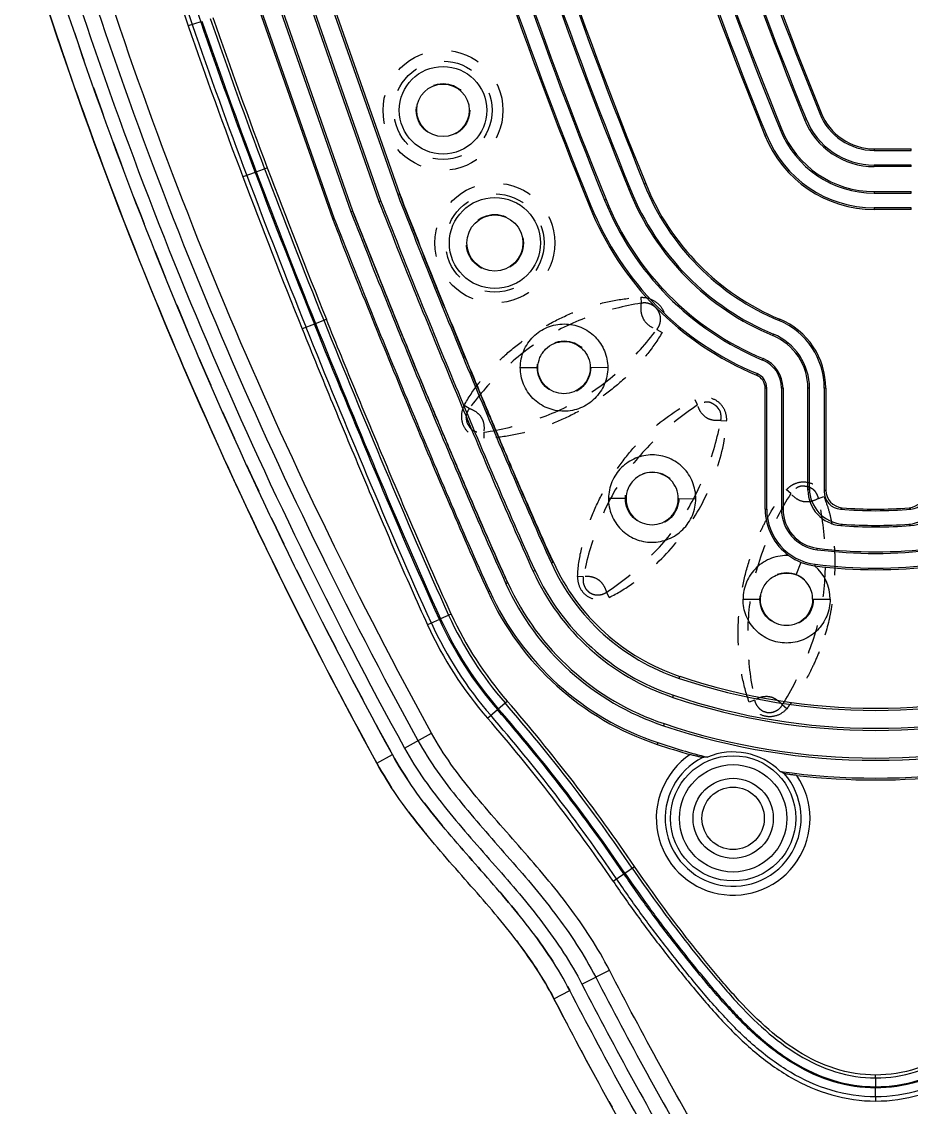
# Model space of a CAD drawing. Header units: millimetres. Extents: x 629 to 2024, y -4394 to 1386.
# Drawn here: x 1049 to 1098.9, y 0.1 to 61.1 of the extents above; entities that cross this region are included whole.
import ezdxf

# ---------------------------------------------------------------- set-up
doc = ezdxf.new("R2010")
doc.units = ezdxf.units.MM
doc.header["$LTSCALE"] = 16.335
doc.linetypes.add('HIDDEN', pattern=[0.2, 0.1, -0.1])
doc.layers.get('0').update_dxf_attribs({"linetype": 'CONTINUOUS'})
doc.layers.add('DEFAULT_2', color=8, linetype='HIDDEN')

msp = doc.modelspace()

# ---------------------------------------------------------------- linework, layer by layer
at = {"color": 7, "linetype": 'Continuous'}
for p, q in [((1063.076, 71.4), (1070.104, 51.354)), ((1070.219, 51.396), (1063.192, 71.438)), ((1062.009, 71.051), (1069.052, 50.964)), ((1069.166, 51.007), (1062.125, 71.089)), ((1059.363, 70.186), (1066.441, 49.999)), ((1066.54, 50.036), (1059.463, 70.218)), ((1060.414, 70.529), (1067.478, 50.383)), ((1067.593, 50.425), (1060.53, 70.567)), ((1059.047, 61.056), (1058.351, 60.816)), ((1093.026, 55.601), (1092.945, 55.568)), ((1093.792, 55.909), (1093.873, 55.941)), ((1091.565, 55.013), (1091.646, 55.046)), ((1090.8, 54.705), (1090.719, 54.672)), ((1096.851, 53.919), (1098.932, 53.919)), ((1096.851, 53.919), (1096.851, 53.832)), ((1096.851, 53.832), (1098.933, 53.832)), ((1098.932, 53.832), (1098.932, 53.919)), ((1062.102, 52.6), (1061.413, 52.34)), ((1062.166, 52.624), (1062.781, 52.856)), ((1098.933, 53.007), (1096.851, 53.007)), ((1096.851, 53.007), (1096.851, 52.919)), ((1098.932, 52.919), (1096.851, 52.919)), ((1098.932, 52.919), (1098.932, 53.007)), ((1083.943, 51.937), (1084.024, 51.97)), ((1070.104, 51.355), (1070.203, 51.39)), ((1070.203, 51.39), (1070.219, 51.396)), ((1083.177, 51.628), (1083.096, 51.595)), ((1096.851, 51.519), (1098.932, 51.519)), ((1096.851, 51.519), (1096.851, 51.432)), ((1096.851, 51.432), (1098.933, 51.432)), ((1098.932, 51.432), (1098.932, 51.519)), ((1069.051, 50.965), (1069.167, 51.006)), ((1080.952, 50.729), (1080.871, 50.696)), ((1081.717, 51.038), (1081.798, 51.071)), ((1098.933, 50.607), (1096.851, 50.607)), ((1096.851, 50.607), (1096.851, 50.519)), ((1098.933, 50.519), (1098.933, 50.607)), ((1066.441, 50), (1066.54, 50.035)), ((1067.478, 50.383), (1067.576, 50.419)), ((1067.576, 50.419), (1067.593, 50.425)), ((1098.933, 50.519), (1096.851, 50.519)), ((1065.427, 44.084), (1064.744, 43.809)), ((1065.49, 44.109), (1066.1, 44.355)), ((1091.511, 44.278), (1091.545, 44.358)), ((1091.194, 43.516), (1091.161, 43.435)), ((1090.59, 42.062), (1090.623, 42.142)), ((1076.987, 41.644), (1077.97, 41.638)), ((1081.894, 41.631), (1080.911, 41.638)), ((1090.273, 41.299), (1090.24, 41.219)), ((1090.82, 40.48), (1090.733, 40.48)), ((1090.733, 33.683), (1090.733, 40.48)), ((1090.82, 33.683), (1090.82, 40.48)), ((1091.733, 40.48), (1091.645, 40.48)), ((1091.645, 40.48), (1091.645, 33.683)), ((1091.733, 40.48), (1091.733, 33.683)), ((1093.22, 40.48), (1093.133, 40.48)), ((1093.133, 34.763), (1093.133, 40.48)), ((1093.22, 34.844), (1093.22, 40.48)), ((1094.133, 40.48), (1094.045, 40.48)), ((1094.045, 40.48), (1094.045, 34.683)), ((1094.133, 40.48), (1094.133, 34.764)), ((1093.22, 34.844), (1093.133, 34.763)), ((1094.133, 34.764), (1094.045, 34.683)), ((1082.919, 34.284), (1081.937, 34.291)), ((1085.852, 34.284), (1086.834, 34.278)), ((1090.733, 33.683), (1090.82, 33.683)), ((1091.645, 33.683), (1091.733, 33.683)), ((1094.961, 33.688), (1095.052, 33.768)), ((1098.813, 33.768), (1098.904, 33.688)), ((1093.642, 31.414), (1093.653, 31.501)), ((1078.841, 30.709), (1078.729, 30.659)), ((1092.467, 30.004), (1092.745, 30.707)), ((1077.819, 30.245), (1077.708, 30.194)), ((1076.291, 29.551), (1076.18, 29.501)), ((1075.27, 29.087), (1075.174, 29.044)), ((1093.396, 28.631), (1094.378, 28.628)), ((1072.447, 27.502), (1071.777, 27.196)), ((1073.107, 27.803), (1072.509, 27.53)), ((1085.904, 24.189), (1085.943, 24.305)), ((1085.548, 23.125), (1085.586, 23.241)), ((1075.751, 22.488), (1076.248, 22.919)), ((1075.144, 21.961), (1075.7, 22.444)), ((1085.054, 21.65), (1085.015, 21.534)), ((1070.483, 20.281), (1072.001, 21.113)), ((1084.697, 20.586), (1084.664, 20.487)), ((1068.933, 19.431), (1069.809, 19.911)), ((1082.861, 13.254), (1083.405, 13.623)), ((1082.196, 12.801), (1082.805, 13.215)), ((1076.747, 9.499), (1076.782, 9.454)), ((1080.448, 7.015), (1081.986, 7.811)), ((1078.877, 6.203), (1079.766, 6.662)), ((1096.932, 1.765), (1096.933, 1.923)), ((1096.931, 0.698), (1096.933, 0.461))]:
    msp.add_line(p, q, dxfattribs=at)
for centre, radius in [((1072.647, 56.084), 2.457), ((1072.647, 56.084), 1.475), ((1075.559, 48.633), 2.556), ((1075.559, 48.633), 1.573), ((1088.933, 16.333), 3.517), ((1088.933, 16.333), 3.017), ((1088.933, 16.333), 2.25), ((1088.933, 16.333), 1.75)]:
    msp.add_circle(centre, radius, dxfattribs=at)
for centre, radius, start, end in [((1320.541, 148.045), 244.753, 188.56805, 202.1137), ((1320.541, 148.045), 244.666, 188.56805, 202.11379), ((1320.541, 148.045), 248.066, 188.56805, 202.11116), ((1320.541, 148.045), 247.979, 188.56805, 202.11121), ((1320.541, 148.045), 247.153, 188.56805, 202.11177), ((1320.541, 148.045), 247.066, 188.56805, 202.11183), ((1320.541, 148.045), 245.666, 188.56805, 202.1129), ((1320.541, 148.045), 245.579, 188.56805, 202.11297), ((1320.541, 148.045), 256.286, 188.56805, 202.10698), ((1320.541, 148.045), 256.199, 188.56805, 202.10702), ((1320.541, 148.045), 255.373, 188.56805, 202.10736), ((1320.541, 148.045), 255.286, 188.56805, 202.1074), ((1320.541, 148.045), 258.686, 188.56805, 202.10603), ((1320.541, 148.045), 258.599, 188.56805, 202.10607), ((1320.541, 148.045), 257.773, 188.56805, 202.10638), ((1320.541, 148.045), 257.686, 188.56805, 202.10642), ((1284.711, 138.865), 239.437, 196.95414, 199.02401), ((1284.711, 138.865), 239.201, 196.95417, 199.02413), ((1288.653, 140.143), 242.845, 196.97153, 199.00619), ((1282.903, 138.391), 244.739, 197.11289, 201.04392), ((1349.882, 161.343), 307.641, 199.02557, 200.7001), ((1349.805, 161.315), 307.49, 199.02533, 200.70033), ((1353.581, 162.692), 311.009, 199.03832, 200.69166), ((1353.582, 162.692), 310.852, 199.03837, 200.69168), ((1364.757, 166.717), 324.191, 199.06626, 200.65916), ((1349.882, 161.343), 308.14, 199.0255, 200.70005), ((1096.851, 57.123), 4.204, 201.70729, 269.99946), ((1096.851, 57.123), 4.116, 201.70301, 269.99944), ((1096.851, 57.123), 3.291, 201.65443, 269.99909), ((1096.851, 57.123), 3.204, 201.64821, 269.99904), ((1096.851, 57.123), 5.691, 201.76422, 269.99956), ((1096.851, 57.123), 5.604, 201.76152, 269.99954), ((1096.851, 57.123), 6.604, 201.78911, 269.99974), ((1096.851, 57.123), 6.516, 201.78696, 269.99972), ((1442.382, 196.166), 406.977, 200.6829, 201.9715), ((1452.148, 199.979), 416.961, 200.69912, 201.95536), ((1452.146, 199.978), 416.891, 200.69911, 201.95536), ((1442.385, 196.167), 405.913, 200.68294, 201.97162), ((1442.399, 196.162), 405.767, 200.68157, 201.97022), ((1442.391, 196.17), 407.224, 200.68289, 201.97146), ((1096.851, 57.123), 13.911, 201.88867, 247.42818), ((1096.851, 57.123), 13.824, 201.88798, 247.42818), ((1096.851, 57.123), 14.824, 201.89551, 247.42818), ((1096.851, 57.123), 14.736, 201.89488, 247.42818), ((1096.851, 57.123), 17.224, 201.91076, 247.42818), ((1096.851, 57.123), 17.136, 201.91026, 247.42818), ((1096.851, 57.123), 16.311, 201.90536, 247.42818), ((1096.851, 57.123), 16.224, 201.90482, 247.42818), ((1287.499, 140.141), 249.658, 201.03999, 203.24374), ((1089.933, 40.48), 4.113, 0, 67.42818), ((1089.933, 40.48), 4.2, 0, 67.42818), ((1089.933, 40.48), 3.2, 0, 67.42818), ((1089.933, 40.48), 3.287, 0, 67.42818), ((1089.933, 40.48), 1.713, 0, 67.42818), ((1089.933, 40.48), 1.8, 0, 67.42818), ((1290.521, 141.448), 252.949, 203.24556, 204.92269), ((1089.933, 40.48), 0.8, 0, 67.42818), ((1089.933, 40.48), 0.887, 0, 67.42818), ((1296.467, 144.256), 259.525, 204.9317, 208.74914), ((1095.131, 34.763), 1.999, 179.99173, 265.40289), ((1095.218, 34.844), 1.999, 179.99165, 265.60948), ((1095.132, 34.764), 0.999, 179.99039, 265.40573), ((1098.647, 34.844), 1.999, 274.39051, 0.00836), ((1098.733, 34.764), 0.999, 274.59427, 0.00961), ((1098.734, 34.763), 1.999, 274.59711, 0.00827), ((1095.044, 34.683), 0.999, 179.99049, 265.20066), ((1098.821, 34.683), 0.999, 274.79934, 0.00951), ((1093.933, 33.683), 3.2, 180, 234.33), ((1093.933, 33.683), 3.113, 180, 262.70716), ((1093.933, 33.683), 2.287, 180, 262.70716), ((1093.933, 33.683), 2.2, 180, 262.70716), ((1096.933, 57.125), 23.52, 265.19137, 274.80863), ((1096.933, 57.125), 23.433, 265.39634, 274.60366), ((1096.933, 57.125), 24.433, 265.39497, 274.60503), ((1096.933, 57.125), 24.346, 265.60147, 274.39853), ((1093.886, 33.566), 3.078, 233.76581, 262.96698), ((1096.933, 57.125), 25.92, 262.70716, 277.29284), ((1096.933, 57.125), 25.833, 262.70716, 277.29284), ((1089.746, 35.663), 12.1, 204.43173, 251.48669), ((1089.746, 35.663), 11.978, 204.43173, 251.48669), ((1091.919, 28.634), 2.46, 359.85762, 49.73259), ((1096.933, 57.125), 26.833, 262.66933, 277.3308), ((1096.933, 57.125), 26.746, 262.70716, 277.29284), ((1089.746, 35.663), 13.222, 204.43173, 251.48669), ((1089.746, 35.663), 13.1, 204.43173, 251.48669), ((1089.746, 35.663), 14.9, 204.43173, 251.48669), ((1089.746, 35.663), 14.778, 204.43173, 251.48669), ((1089.746, 35.663), 16.005, 204.43173, 251.48669), ((1089.746, 35.663), 15.9, 204.43173, 251.48669), ((1090.479, 230.505), 201.874, 269.7184, 269.99721), ((1091.577, 36.228), 21.026, 204.5213, 220.96467), ((1091.577, 36.228), 20.957, 204.5213, 220.96467), ((1091.577, 36.228), 20.458, 204.5213, 220.96467), ((1091.577, 36.228), 20.3, 204.5213, 220.96467), ((1091.577, 36.228), 21.762, 204.5213, 220.96467), ((1091.577, 36.228), 21.525, 204.5213, 220.96467), ((1096.933, 57.125), 34.733, 251.48669, 288.51294), ((1096.933, 57.125), 34.611, 251.48669, 288.51294), ((1096.933, 57.125), 35.733, 251.48669, 288.51294), ((1000.963, -42.443), 99.542, 34.21873, 40.96467), ((1000.963, -42.443), 99.7, 34.21873, 40.96467), ((1096.933, 57.125), 35.855, 251.48669, 288.51294), ((1000.963, -42.443), 98.238, 34.21873, 40.96467), ((1000.963, -42.443), 98.475, 34.21873, 40.96467), ((1000.963, -42.443), 98.974, 34.21873, 40.96467), ((1000.963, -42.443), 99.043, 34.21873, 40.96467), ((1096.933, 57.125), 37.533, 251.48669, 288.51294), ((1096.933, 57.125), 37.411, 251.48669, 288.51294), ((1096.933, 57.125), 38.638, 251.48669, 254.37694), ((1096.933, 57.125), 38.533, 251.48669, 255.80939), ((1088.933, 16.333), 4.315, 123.88424, 33.92416), ((1088.933, 16.333), 3.815, 116.59623, 41.21217), ((1088.159, 10.889), 8.905, 94.33169, 96.02204), ((1088.933, 16.333), 3.727, 44.97397, 112.83443), ((1087.64, 11.09), 8.803, 61.77978, 63.48957), ((1096.933, 57.125), 38.533, 261.99901, 278.00099), ((1096.933, 57.125), 38.638, 263.43146, 276.56854)]:
    msp.add_arc(centre, radius, start, end, dxfattribs=at)
for points, knots in [([(1051.517, 67.15), (1053.993, 59.101), (1059.802, 43.253), (1067.192, 28.082), (1071.242, 20.697)], [0, 0, 0, 0, 0.499967, 1, 1, 1, 1]), ([(1072.001, 21.113), (1067.966, 28.473), (1060.601, 43.591), (1054.813, 59.383), (1052.344, 67.405)], [0, 0, 0, 0, 0.500023, 1, 1, 1, 1]), ([(1069.809, 19.911), (1065.733, 27.345), (1058.295, 42.615), (1052.448, 58.567), (1049.955, 66.669)], [0, 0, 0, 0, 0.500022, 1, 1, 1, 1]), ([(1050.689, 66.895), (1053.175, 58.818), (1059.003, 42.915), (1066.419, 27.691), (1070.483, 20.281)], [0, 0, 0, 0, 0.500005, 1, 1, 1, 1]), ([(1070.104, 51.354), (1070.782, 49.612), (1072.162, 46.139), (1074.291, 40.954), (1076.465, 35.787), (1077.957, 32.36), (1078.729, 30.659)], [0, 0, 0, 0, 0.25, 0.499998, 0.750002, 1, 1, 1, 1]), ([(1078.825, 30.702), (1078.054, 32.399), (1076.565, 35.823), (1074.391, 40.987), (1072.261, 46.175), (1070.88, 49.649), (1070.203, 51.39)], [0, 0, 0, 0, 0.249451, 0.499659, 0.749941, 1, 1, 1, 1]), ([(1078.841, 30.709), (1078.068, 32.41), (1076.949, 34.979), (1075.492, 38.418), (1074.049, 41.864), (1072.276, 46.184), (1070.896, 49.655), (1070.219, 51.396)], [0, 0, 0, 0, 0.249998, 0.375003, 0.500003, 0.750001, 1, 1, 1, 1]), ([(1069.052, 50.964), (1069.732, 49.217), (1071.117, 45.731), (1073.254, 40.527), (1075.435, 35.341), (1076.932, 31.902), (1077.708, 30.194)], [0, 0, 0, 0, 0.25, 0.499998, 0.750002, 1, 1, 1, 1]), ([(1077.819, 30.245), (1077.044, 31.952), (1075.548, 35.39), (1073.367, 40.573), (1071.23, 45.776), (1069.846, 49.26), (1069.166, 51.007)], [0, 0, 0, 0, 0.249998, 0.500002, 0.75, 1, 1, 1, 1]), ([(1066.441, 49.999), (1067.127, 48.236), (1068.524, 44.719), (1070.68, 39.468), (1072.882, 34.236), (1074.392, 30.766), (1075.174, 29.044)], [0, 0, 0, 0, 0.25, 0.499998, 0.750002, 1, 1, 1, 1]), ([(1075.27, 29.087), (1074.487, 30.809), (1072.978, 34.278), (1070.777, 39.508), (1068.622, 44.757), (1067.225, 48.273), (1066.54, 50.036)], [0, 0, 0, 0, 0.249998, 0.500002, 0.75, 1, 1, 1, 1]), ([(1067.478, 50.383), (1068.161, 48.625), (1069.553, 45.121), (1071.702, 39.888), (1073.895, 34.675), (1075.4, 31.217), (1076.18, 29.501)], [0, 0, 0, 0, 0.25, 0.499998, 0.750002, 1, 1, 1, 1]), ([(1067.576, 50.419), (1068.259, 48.662), (1069.651, 45.16), (1071.798, 39.93), (1073.991, 34.718), (1075.496, 31.261), (1076.275, 29.544)], [0, 0, 0, 0, 0.249986, 0.49992, 0.749878, 1, 1, 1, 1]), ([(1076.291, 29.551), (1075.512, 31.267), (1074.383, 33.859), (1072.912, 37.33), (1071.456, 40.806), (1069.667, 45.165), (1068.276, 48.668), (1067.593, 50.425)], [0, 0, 0, 0, 0.249998, 0.375003, 0.500003, 0.750001, 1, 1, 1, 1]), ([(1071.993, 27.294), (1070.746, 30.029), (1068.384, 35.557), (1066.085, 41.11), (1064.964, 43.897)], [0, 0, 0, 0, 0.500121, 1, 1, 1, 1]), ([(1072.447, 27.502), (1071.202, 30.232), (1068.843, 35.753), (1066.548, 41.299), (1065.427, 44.084)], [0, 0, 0, 0, 0.499931, 1, 1, 1, 1]), ([(1065.49, 44.109), (1066.61, 41.326), (1068.905, 35.78), (1071.264, 30.26), (1072.509, 27.53)], [0, 0, 0, 0, 0.499942, 1, 1, 1, 1]), ([(1065.953, 44.296), (1067.073, 41.515), (1069.365, 35.976), (1071.72, 30.463), (1072.964, 27.737)], [0, 0, 0, 0, 0.500134, 1, 1, 1, 1]), ([(1073.107, 27.803), (1072.486, 29.166), (1071.278, 31.908), (1069.52, 36.043), (1067.792, 40.192), (1066.659, 42.965), (1066.1, 44.355)], [0, 0, 0, 0, 0.249999, 0.500002, 0.750001, 1, 1, 1, 1]), ([(1076.987, 41.644), (1076.988, 41.963), (1077.088, 42.449), (1077.398, 43.011), (1077.706, 43.383), (1078.08, 43.69), (1078.648, 43.99), (1079.452, 44.151), (1080.255, 43.989), (1080.822, 43.686), (1081.195, 43.378), (1081.5, 43.003), (1081.804, 42.437), (1081.897, 41.95), (1081.894, 41.631)], [0, 0, 0, 0, 0.12469, 0.187339, 0.249999, 0.312612, 0.375265, 0.499993, 0.624696, 0.687343, 0.749974, 0.812648, 0.875297, 1, 1, 1, 1]), ([(1064.744, 43.809), (1065.305, 42.414), (1066.442, 39.63), (1068.177, 35.467), (1069.942, 31.316), (1071.153, 28.564), (1071.777, 27.196)], [0, 0, 0, 0, 0.249999, 0.499998, 0.750001, 1, 1, 1, 1]), ([(1077.97, 41.638), (1077.971, 41.829), (1078.031, 42.119), (1078.215, 42.457), (1078.46, 42.754), (1078.869, 43.026), (1079.445, 43.141), (1080.022, 43.03), (1080.512, 42.704), (1080.838, 42.216), (1080.913, 41.829), (1080.912, 41.638)], [0, 0, 0, 0, 0.124925, 0.187697, 0.250431, 0.375339, 0.500295, 0.62522, 0.750131, 0.875046, 1, 1, 1, 1]), ([(1081.894, 41.631), (1081.894, 41.312), (1081.758, 40.669), (1081.21, 39.858), (1080.391, 39.316), (1079.429, 39.125), (1078.625, 39.287), (1078.059, 39.589), (1077.564, 39.999), (1077.107, 40.679), (1076.984, 41.326), (1076.987, 41.644)], [0, 0, 0, 0, 0.124932, 0.249824, 0.37481, 0.499745, 0.624625, 0.68737, 0.750094, 0.87503, 1, 1, 1, 1]), ([(1080.912, 41.638), (1080.91, 41.447), (1080.85, 41.156), (1080.666, 40.818), (1080.42, 40.522), (1080.012, 40.249), (1079.436, 40.134), (1078.859, 40.246), (1078.369, 40.571), (1078.043, 41.06), (1077.968, 41.447), (1077.97, 41.638)], [0, 0, 0, 0, 0.124933, 0.187705, 0.250465, 0.375454, 0.500411, 0.625268, 0.75013, 0.875035, 1, 1, 1, 1]), ([(1086.834, 34.278), (1086.839, 34.596), (1086.713, 35.242), (1086.174, 36.059), (1085.36, 36.609), (1084.398, 36.802), (1083.435, 36.611), (1082.62, 36.065), (1082.07, 35.254), (1081.938, 34.61), (1081.937, 34.291)], [0, 0, 0, 0, 0.124943, 0.249918, 0.374869, 0.499878, 0.6249, 0.749901, 0.87496, 1, 1, 1, 1]), ([(1085.852, 34.284), (1085.853, 34.475), (1085.78, 34.862), (1085.456, 35.352), (1084.968, 35.68), (1084.39, 35.793), (1083.815, 35.676), (1083.407, 35.402), (1083.163, 35.105), (1082.98, 34.766), (1082.92, 34.476), (1082.919, 34.284)], [0, 0, 0, 0, 0.124928, 0.249834, 0.374702, 0.499631, 0.624539, 0.749473, 0.812221, 0.875009, 1, 1, 1, 1]), ([(1081.937, 34.291), (1081.932, 33.972), (1082.058, 33.327), (1082.597, 32.51), (1083.411, 31.96), (1084.373, 31.767), (1085.336, 31.958), (1086.151, 32.504), (1086.701, 33.315), (1086.833, 33.959), (1086.834, 34.278)], [0, 0, 0, 0, 0.124943, 0.249919, 0.37487, 0.499878, 0.6249, 0.749902, 0.87496, 1, 1, 1, 1]), ([(1082.919, 34.284), (1082.918, 34.093), (1082.991, 33.707), (1083.315, 33.217), (1083.803, 32.889), (1084.38, 32.775), (1084.956, 32.892), (1085.364, 33.167), (1085.608, 33.464), (1085.791, 33.803), (1085.85, 34.093), (1085.852, 34.284)], [0, 0, 0, 0, 0.12493, 0.249836, 0.374704, 0.499633, 0.624542, 0.749473, 0.812222, 0.87501, 1, 1, 1, 1]), ([(1094.971, 32.771), (1094.979, 32.778), (1095, 32.793), (1095.029, 32.822), (1095.053, 32.841), (1095.065, 32.851)], [0, 0, 0, 0, 0.256337, 0.619147, 1, 1, 1, 1]), ([(1098.8, 32.851), (1098.808, 32.844), (1098.828, 32.829), (1098.858, 32.799), (1098.882, 32.781), (1098.894, 32.771)], [0, 0, 0, 0, 0.256384, 0.619147, 1, 1, 1, 1]), ([(1092.067, 31.084), (1091.738, 31.101), (1091.23, 31.024), (1090.635, 30.731), (1090.239, 30.424), (1089.914, 30.044), (1089.594, 29.464), (1089.482, 28.963), (1089.487, 28.633)], [0, 0, 0, 0, 0.249452, 0.374761, 0.500118, 0.625426, 0.750662, 1, 1, 1, 1]), ([(1093.509, 30.511), (1093.515, 30.517), (1093.527, 30.529), (1093.534, 30.552), (1093.534, 30.574), (1093.537, 30.588), (1093.537, 30.596)], [0, 0, 0, 0, 0.28609, 0.526365, 0.763293, 1, 1, 1, 1]), ([(1090.469, 28.631), (1090.47, 28.866), (1090.587, 29.344), (1091.073, 29.893), (1091.759, 30.154), (1092.248, 30.09), (1092.467, 30.004)], [0, 0, 0, 0, 0.250014, 0.499972, 0.749901, 1, 1, 1, 1]), ([(1093.396, 28.631), (1093.397, 28.777), (1093.353, 29.072), (1093.162, 29.473), (1092.861, 29.801), (1092.603, 29.951), (1092.467, 30.004)], [0, 0, 0, 0, 0.249963, 0.499987, 0.750012, 1, 1, 1, 1]), ([(1094.379, 28.628), (1094.377, 28.468), (1094.346, 28.147), (1094.207, 27.684), (1093.976, 27.259), (1093.671, 26.884), (1093.299, 26.575), (1092.732, 26.272), (1091.929, 26.109), (1091.125, 26.272), (1090.559, 26.576), (1090.187, 26.886), (1089.883, 27.262), (1089.579, 27.828), (1089.485, 28.314), (1089.487, 28.633)], [0, 0, 0, 0, 0.06258, 0.125174, 0.187801, 0.250433, 0.312987, 0.375601, 0.500223, 0.624861, 0.687471, 0.750072, 0.812724, 0.875341, 1, 1, 1, 1]), ([(1093.396, 28.631), (1093.395, 28.44), (1093.319, 28.054), (1092.994, 27.565), (1092.508, 27.235), (1091.931, 27.118), (1091.354, 27.233), (1090.867, 27.563), (1090.543, 28.053), (1090.469, 28.44), (1090.469, 28.631)], [0, 0, 0, 0, 0.124985, 0.249932, 0.374913, 0.49992, 0.624908, 0.749909, 0.874932, 1, 1, 1, 1]), ([(1081.986, 7.811), (1081.339, 9.06), (1079.801, 11.422), (1077.077, 14.607), (1074.313, 17.693), (1072.658, 19.915), (1072.001, 21.113)], [0, 0, 0, 0, 0.253179, 0.504658, 0.753889, 1, 1, 1, 1]), ([(1070.483, 20.281), (1071.156, 19.051), (1072.814, 16.782), (1075.587, 13.671), (1078.295, 10.538), (1079.818, 8.231), (1080.448, 7.015)], [0, 0, 0, 0, 0.252998, 0.50396, 0.752936, 1, 1, 1, 1]), ([(1071.242, 20.697), (1071.891, 19.513), (1073.515, 17.297), (1076.26, 14.218), (1079.005, 11.04), (1080.565, 8.673), (1081.217, 7.413)], [0, 0, 0, 0, 0.243458, 0.491975, 0.744367, 1, 1, 1, 1]), ([(1079.766, 6.662), (1079.121, 7.907), (1077.551, 10.239), (1074.811, 13.385), (1072.065, 16.47), (1070.465, 18.716), (1069.809, 19.911)], [0, 0, 0, 0, 0.253334, 0.504661, 0.753694, 1, 1, 1, 1]), ([(1087.225, 19.744), (1087.214, 19.743), (1087.184, 19.751), (1087.127, 19.761), (1087.049, 19.78), (1086.921, 19.81), (1086.745, 19.855), (1086.601, 19.894), (1086.527, 19.915)], [0, 0, 0, 0, 0.042919, 0.128968, 0.243748, 0.377401, 0.677914, 1, 1, 1, 1]), ([(1092.513, 18.741), (1092.436, 18.75), (1092.288, 18.768), (1092.109, 18.792), (1091.979, 18.813), (1091.899, 18.825), (1091.843, 18.837), (1091.811, 18.842), (1091.802, 18.846)], [0, 0, 0, 0, 0.322073, 0.622567, 0.75622, 0.870987, 0.957065, 1, 1, 1, 1]), ([(1083.274, 13.535), (1083.717, 12.883), (1084.624, 11.592), (1086.048, 9.703), (1087.524, 7.856), (1089.051, 6.063), (1090.698, 4.398), (1092.551, 2.988), (1094.645, 2.004), (1096.176, 1.758), (1096.932, 1.765)], [0, 0, 0, 0, 0.126666, 0.253331, 0.380034, 0.506346, 0.631605, 0.755705, 0.878446, 1, 1, 1, 1]), ([(1096.933, 1.923), (1096.162, 1.916), (1094.61, 2.175), (1092.511, 3.199), (1090.677, 4.63), (1089.328, 6.014), (1088.312, 7.176), (1087.321, 8.361), (1086.119, 9.871), (1084.726, 11.721), (1083.839, 12.985), (1083.405, 13.623)], [0, 0, 0, 0, 0.124805, 0.249723, 0.37476, 0.499799, 0.562339, 0.624864, 0.749908, 0.874953, 1, 1, 1, 1]), ([(1096.932, 1.766), (1097.689, 1.758), (1099.22, 2.003), (1101.314, 2.988), (1103.167, 4.397), (1104.814, 6.063), (1106.341, 7.856), (1107.817, 9.703), (1109.241, 11.592), (1110.148, 12.883), (1110.591, 13.535)], [0, 0, 0, 0, 0.121569, 0.244307, 0.368386, 0.493638, 0.619952, 0.746663, 0.87333, 1, 1, 1, 1]), ([(1110.461, 13.623), (1110.027, 12.985), (1109.14, 11.721), (1107.746, 9.871), (1106.544, 8.361), (1105.553, 7.177), (1104.537, 6.014), (1103.188, 4.63), (1101.354, 3.199), (1099.255, 2.175), (1097.703, 1.916), (1096.933, 1.923)], [0, 0, 0, 0, 0.125047, 0.250092, 0.375136, 0.437661, 0.500201, 0.625241, 0.750277, 0.875196, 1, 1, 1, 1]), ([(1082.196, 12.801), (1082.663, 12.113), (1083.62, 10.753), (1085.126, 8.763), (1086.688, 6.818), (1088.317, 4.927), (1090.103, 3.18), (1092.134, 1.711), (1094.434, 0.702), (1096.103, 0.454), (1096.933, 0.461)], [0, 0, 0, 0, 0.125095, 0.250189, 0.375283, 0.500372, 0.625427, 0.750409, 0.875267, 1, 1, 1, 1]), ([(1096.931, 0.698), (1096.091, 0.692), (1094.407, 0.952), (1092.111, 2), (1090.109, 3.489), (1088.363, 5.231), (1086.772, 7.09), (1085.249, 8.992), (1083.781, 10.935), (1082.848, 12.263), (1082.392, 12.934)], [0, 0, 0, 0, 0.127841, 0.254806, 0.3807, 0.505556, 0.629448, 0.752946, 0.876474, 1, 1, 1, 1]), ([(1096.933, 1.198), (1096.142, 1.191), (1094.548, 1.437), (1092.361, 2.437), (1090.43, 3.873), (1088.725, 5.575), (1087.156, 7.41), (1085.644, 9.297), (1084.185, 11.228), (1083.258, 12.548), (1082.805, 13.215)], [0, 0, 0, 0, 0.123353, 0.247234, 0.371744, 0.496833, 0.622474, 0.748327, 0.874163, 1, 1, 1, 1]), ([(1082.861, 13.254), (1083.307, 12.597), (1084.219, 11.298), (1085.653, 9.397), (1087.14, 7.537), (1088.687, 5.72), (1090.373, 4.015), (1092.297, 2.553), (1094.502, 1.518), (1096.125, 1.259), (1096.933, 1.266)], [0, 0, 0, 0, 0.124251, 0.248503, 0.372739, 0.497162, 0.622063, 0.747566, 0.873563, 1, 1, 1, 1]), ([(1111.473, 12.935), (1111.017, 12.263), (1110.084, 10.935), (1108.616, 8.992), (1107.093, 7.089), (1105.502, 5.23), (1103.756, 3.489), (1101.753, 1.999), (1099.456, 0.951), (1097.771, 0.691), (1096.931, 0.698)], [0, 0, 0, 0, 0.123518, 0.247037, 0.370524, 0.494413, 0.619262, 0.745171, 0.872147, 1, 1, 1, 1]), ([(1096.933, 1.266), (1097.74, 1.259), (1099.363, 1.518), (1101.568, 2.554), (1103.492, 4.015), (1105.178, 5.72), (1106.725, 7.537), (1108.212, 9.397), (1109.646, 11.298), (1110.558, 12.597), (1111.004, 13.254)], [0, 0, 0, 0, 0.126452, 0.252452, 0.377925, 0.502829, 0.627251, 0.751488, 0.875745, 1, 1, 1, 1]), ([(1111.061, 13.215), (1110.607, 12.549), (1109.68, 11.229), (1108.221, 9.298), (1106.71, 7.41), (1105.141, 5.575), (1103.435, 3.874), (1101.505, 2.437), (1099.318, 1.438), (1097.723, 1.191), (1096.933, 1.198)], [0, 0, 0, 0, 0.125828, 0.251656, 0.377503, 0.503133, 0.628221, 0.752737, 0.876639, 1, 1, 1, 1]), ([(1096.933, 0.461), (1097.762, 0.454), (1099.431, 0.702), (1101.731, 1.711), (1103.762, 3.18), (1105.548, 4.927), (1107.177, 6.818), (1108.739, 8.763), (1110.245, 10.753), (1111.202, 12.114), (1111.67, 12.801)], [0, 0, 0, 0, 0.124733, 0.249591, 0.374573, 0.499628, 0.624717, 0.749811, 0.874905, 1, 1, 1, 1]), ([(1081.217, 7.413), (1082.15, 5.61), (1084.057, 2.023), (1086.557, -2.396), (1088.625, -5.891), (1089.944, -8.059), (1091.014, -9.785), (1091.825, -11.076), (1092.641, -12.359), (1093.188, -13.212), (1093.468, -13.633)], [0, 0, 0, 0, 0.250075, 0.500101, 0.625128, 0.75017, 0.812685, 0.875223, 0.937776, 1, 1, 1, 1]), ([(1094.189, -13.154), (1093.91, -12.734), (1093.365, -11.883), (1092.551, -10.604), (1091.744, -9.319), (1090.678, -7.6), (1089.364, -5.44), (1087.304, -1.959), (1084.814, 2.443), (1082.916, 6.015), (1081.986, 7.811)], [0, 0, 0, 0, 0.062346, 0.124869, 0.187389, 0.249904, 0.374929, 0.499945, 0.749958, 1, 1, 1, 1]), ([(1080.448, 7.015), (1081.384, 5.205), (1083.298, 1.606), (1085.806, -2.828), (1087.882, -6.336), (1089.206, -8.512), (1090.28, -10.244), (1091.093, -11.538), (1091.914, -12.828), (1092.464, -13.687), (1092.746, -14.113)], [0, 0, 0, 0, 0.24996, 0.499943, 0.624931, 0.749912, 0.812406, 0.874888, 0.937362, 1, 1, 1, 1]), ([(1091.274, -15.092), (1090.986, -14.658), (1090.431, -13.792), (1089.33, -12.061), (1087.971, -9.884), (1086.369, -7.253), (1084.278, -3.717), (1081.75, 0.753), (1079.821, 4.379), (1078.877, 6.203)], [0, 0, 0, 0, 0.0625, 0.125, 0.25, 0.375, 0.5, 0.75, 1, 1, 1, 1]), ([(1092.107, -14.538), (1091.825, -14.113), (1091.274, -13.253), (1090.451, -11.96), (1089.634, -10.661), (1088.556, -8.922), (1087.227, -6.738), (1085.144, -3.217), (1082.627, 1.234), (1080.706, 4.846), (1079.766, 6.662)], [0, 0, 0, 0, 0.062346, 0.124872, 0.187395, 0.249907, 0.37493, 0.499944, 0.749959, 1, 1, 1, 1]), ([(1096.932, 1.765), (1096.931, 1.761), (1096.932, 1.747), (1096.93, 1.717), (1096.931, 1.67), (1096.931, 1.581), (1096.932, 1.444), (1096.932, 1.328), (1096.933, 1.266)], [0, 0, 0, 0, 0.025141, 0.085978, 0.180505, 0.304985, 0.625192, 1, 1, 1, 1]), ([(1096.931, 0.698), (1096.93, 0.713), (1096.932, 0.765), (1096.93, 0.87), (1096.932, 1.021), (1096.932, 1.136), (1096.933, 1.198)], [0, 0, 0, 0, 0.090763, 0.310623, 0.629373, 1, 1, 1, 1])]:
    msp.add_open_spline(points, degree=3, knots=knots, dxfattribs=at)
for points in [[(1068.933, 19.431), (1064.84, 26.895), (1057.373, 42.224), (1051.503, 58.237), (1048.999, 66.375)], [(1078.877, 6.203), (1078.265, 7.386), (1076.758, 9.626), (1074.061, 12.724), (1071.281, 15.848), (1069.623, 18.172), (1068.933, 19.431)], [(1076.782, 9.454), (1077.57, 8.417), (1078.289, 7.339), (1078.877, 6.203)]]:
    msp.add_open_spline(points, degree=3, dxfattribs=at)
at = {"layer": 'DEFAULT_2', "color": 8, "linetype": 'HIDDEN'}
for p, q in [((1083.756, 45.584), (1083.766, 45.25)), ((1084.654, 43.777), (1084.944, 43.612)), ((1077.97, 41.638), (1077.941, 41.638)), ((1080.912, 41.638), (1080.941, 41.638)), ((1086.937, 39.538), (1086.795, 39.832)), ((1074.124, 39.347), (1073.832, 39.504)), ((1088.243, 38.669), (1088.569, 38.652)), ((1074.933, 38.005), (1074.936, 37.674)), ((1092.171, 34.563), (1091.922, 34.772)), ((1082.919, 34.284), (1082.885, 34.284)), ((1085.852, 34.284), (1085.885, 34.284)), ((1093.724, 34.291), (1094.029, 34.403)), ((1080.528, 29.9), (1080.201, 29.917)), ((1090.469, 28.631), (1090.433, 28.631)), ((1090.141, 22.97), (1089.836, 22.858)), ((1091.943, 22.489), (1091.694, 22.698))]:
    msp.add_line(p, q, dxfattribs=at)
for centre, radius in [((1072.647, 56.084), 3.366), ((1072.647, 56.084), 2.76), ((1072.647, 56.084), 1.501), ((1075.559, 48.633), 3.366), ((1075.559, 48.633), 2.76), ((1075.559, 48.633), 1.6), ((1079.441, 41.638), 1.5), ((1084.385, 34.284), 1.5), ((1091.933, 28.63), 1.5)]:
    msp.add_circle(centre, radius, dxfattribs=at)
msp.add_arc((1298.966, 119.931), 247.736, 207.3271, 208.92468, dxfattribs=at)
for points, knots in [([(1049.955, 66.669), (1052.448, 58.567), (1058.295, 42.615), (1065.733, 27.345), (1069.809, 19.911)], [0, 0, 0, 0, 0.499978, 1, 1, 1, 1]), ([(1073.832, 39.504), (1074.068, 39.949), (1074.494, 40.581), (1075.145, 41.352), (1075.839, 42.086), (1076.786, 42.922), (1078.032, 43.785), (1079.368, 44.502), (1080.777, 45.063), (1082.248, 45.436), (1083.253, 45.555), (1083.756, 45.584)], [0, 0, 0, 0, 0.124888, 0.187536, 0.250094, 0.375001, 0.499959, 0.625002, 0.749994, 0.87502, 1, 1, 1, 1]), ([(1083.766, 45.25), (1082.811, 45.102), (1080.93, 44.611), (1078.268, 43.404), (1075.986, 41.579), (1074.692, 40.128), (1074.124, 39.347)], [0, 0, 0, 0, 0.249943, 0.5, 0.750067, 1, 1, 1, 1]), ([(1083.766, 45.25), (1083.744, 45.097), (1083.735, 44.859), (1083.802, 44.55), (1083.938, 44.258), (1084.22, 43.964), (1084.508, 43.829), (1084.654, 43.777)], [0, 0, 0, 0, 0.245833, 0.372322, 0.500619, 0.754172, 1, 1, 1, 1]), ([(1083.756, 45.584), (1083.987, 45.591), (1084.46, 45.481), (1085, 44.99), (1085.182, 44.283), (1085.058, 43.814), (1084.944, 43.612)], [0, 0, 0, 0, 0.250067, 0.499977, 0.749955, 1, 1, 1, 1]), ([(1084.731, 44.828), (1084.721, 44.849), (1084.692, 44.886), (1084.635, 44.96), (1084.522, 45.079), (1084.357, 45.171), (1084.184, 45.24), (1084.045, 45.267), (1083.905, 45.269), (1083.812, 45.258), (1083.766, 45.25)], [0, 0, 0, 0, 0.062573, 0.125169, 0.250196, 0.499653, 0.624846, 0.749717, 0.874975, 1, 1, 1, 1]), ([(1084.654, 43.777), (1084.682, 43.814), (1084.735, 43.891), (1084.799, 44.016), (1084.84, 44.151), (1084.854, 44.291), (1084.857, 44.431), (1084.844, 44.547), (1084.818, 44.637), (1084.792, 44.702), (1084.765, 44.766), (1084.746, 44.81), (1084.731, 44.828)], [0, 0, 0, 0, 0.124913, 0.250122, 0.374829, 0.499996, 0.624963, 0.749916, 0.812454, 0.874914, 0.937458, 1, 1, 1, 1]), ([(1074.933, 38.005), (1075.889, 38.143), (1077.776, 38.61), (1080.455, 39.777), (1082.767, 41.566), (1084.077, 43.001), (1084.654, 43.777)], [0, 0, 0, 0, 0.249933, 0.5, 0.750055, 1, 1, 1, 1]), ([(1084.944, 43.612), (1084.696, 43.174), (1084.117, 42.341), (1083.09, 41.226), (1081.941, 40.236), (1080.684, 39.389), (1079.338, 38.691), (1077.919, 38.155), (1076.449, 37.786), (1075.44, 37.678), (1074.936, 37.674)], [0, 0, 0, 0, 0.124917, 0.250077, 0.375018, 0.500004, 0.624988, 0.749924, 0.875093, 1, 1, 1, 1]), ([(1080.201, 29.917), (1080.225, 30.433), (1080.378, 31.461), (1080.831, 32.948), (1081.459, 34.369), (1082.234, 35.715), (1083.161, 36.963), (1084.589, 38.459), (1085.877, 39.362), (1086.795, 39.832)], [0, 0, 0, 0, 0.12499, 0.250166, 0.375189, 0.500261, 0.625306, 0.750382, 1, 1, 1, 1]), ([(1088.569, 38.652), (1088.581, 38.865), (1088.492, 39.301), (1088.061, 39.812), (1087.423, 40.012), (1086.986, 39.925), (1086.795, 39.832)], [0, 0, 0, 0, 0.250048, 0.500064, 0.750055, 1, 1, 1, 1]), ([(1088.243, 38.669), (1088.26, 38.752), (1088.265, 38.881), (1088.245, 39.049), (1088.22, 39.153), (1088.184, 39.23), (1088.148, 39.281), (1088.108, 39.331), (1088.072, 39.383), (1088.033, 39.434), (1087.971, 39.492), (1087.882, 39.548), (1087.775, 39.617), (1087.663, 39.677), (1087.537, 39.702), (1087.41, 39.695), (1087.284, 39.681), (1087.159, 39.66), (1087.041, 39.611), (1086.97, 39.563), (1086.937, 39.538)], [0, 0, 0, 0, 0.124532, 0.187852, 0.25075, 0.281689, 0.312741, 0.344134, 0.375556, 0.406687, 0.437642, 0.500354, 0.562745, 0.62539, 0.687511, 0.750124, 0.812506, 0.874961, 0.937386, 1, 1, 1, 1]), ([(1073.832, 39.504), (1073.732, 39.316), (1073.624, 38.883), (1073.796, 38.235), (1074.21, 37.853), (1074.613, 37.699), (1074.829, 37.674), (1074.936, 37.674)], [0, 0, 0, 0, 0.249563, 0.499024, 0.748494, 0.874258, 1, 1, 1, 1]), ([(1074.124, 39.347), (1074.073, 39.279), (1074.013, 39.165), (1073.96, 39.005), (1073.937, 38.9), (1073.937, 38.815), (1073.948, 38.753), (1073.962, 38.691), (1073.973, 38.629), (1073.986, 38.567), (1074.017, 38.488), (1074.074, 38.398), (1074.141, 38.291), (1074.217, 38.189), (1074.321, 38.112), (1074.438, 38.064), (1074.558, 38.023), (1074.68, 37.989), (1074.808, 37.984), (1074.892, 37.996), (1074.933, 38.005)], [0, 0, 0, 0, 0.124549, 0.187845, 0.250714, 0.281664, 0.312731, 0.344123, 0.375527, 0.40666, 0.437653, 0.500343, 0.562734, 0.625388, 0.687507, 0.750121, 0.812505, 0.874962, 0.937388, 1, 1, 1, 1]), ([(1074.124, 39.347), (1074.267, 39.294), (1074.529, 39.167), (1074.824, 38.854), (1074.963, 38.447), (1074.954, 38.156), (1074.933, 38.005)], [0, 0, 0, 0, 0.266984, 0.499999, 0.733015, 1, 1, 1, 1]), ([(1086.937, 39.538), (1086.11, 38.993), (1084.566, 37.733), (1082.601, 35.471), (1081.273, 32.784), (1080.71, 30.873), (1080.528, 29.9)], [0, 0, 0, 0, 0.249938, 0.499997, 0.75006, 1, 1, 1, 1]), ([(1088.243, 38.669), (1088.102, 38.655), (1087.885, 38.656), (1087.605, 38.729), (1087.344, 38.864), (1087.089, 39.134), (1086.978, 39.403), (1086.937, 39.538)], [0, 0, 0, 0, 0.245986, 0.372428, 0.500613, 0.754012, 1, 1, 1, 1]), ([(1081.834, 29.031), (1082.661, 29.576), (1084.204, 30.835), (1086.17, 33.098), (1087.497, 35.785), (1088.06, 37.696), (1088.243, 38.669)], [0, 0, 0, 0, 0.249938, 0.5, 0.75006, 1, 1, 1, 1]), ([(1081.976, 28.736), (1082.439, 28.963), (1083.327, 29.504), (1084.927, 30.816), (1086.611, 32.805), (1088.03, 35.582), (1088.5, 37.623), (1088.569, 38.652)], [0, 0, 0, 0, 0.125106, 0.250417, 0.500283, 0.750181, 1, 1, 1, 1]), ([(1089.836, 22.858), (1089.656, 23.35), (1089.456, 24.115), (1089.3, 25.153), (1089.206, 26.198), (1089.205, 27.512), (1089.386, 29.077), (1089.747, 30.61), (1090.194, 31.845), (1090.638, 32.796), (1091.137, 33.719), (1091.585, 34.371), (1091.922, 34.772)], [0, 0, 0, 0, 0.124892, 0.187535, 0.250101, 0.37502, 0.500001, 0.624981, 0.749899, 0.812465, 0.875108, 1, 1, 1, 1]), ([(1091.922, 34.772), (1091.994, 34.853), (1092.153, 35.001), (1092.534, 35.208), (1093.095, 35.271), (1093.601, 35.021), (1093.89, 34.698), (1093.99, 34.504), (1094.029, 34.403)], [0, 0, 0, 0, 0.125574, 0.251057, 0.500053, 0.748994, 0.874469, 1, 1, 1, 1]), ([(1093.724, 34.291), (1093.707, 34.374), (1093.66, 34.496), (1093.574, 34.644), (1093.509, 34.73), (1093.445, 34.787), (1093.39, 34.82), (1093.334, 34.851), (1093.28, 34.885), (1093.224, 34.916), (1093.143, 34.944), (1093.037, 34.959), (1092.911, 34.979), (1092.783, 34.99), (1092.656, 34.962), (1092.542, 34.903), (1092.432, 34.838), (1092.325, 34.768), (1092.237, 34.673), (1092.191, 34.601), (1092.171, 34.563)], [0, 0, 0, 0, 0.124554, 0.187875, 0.250691, 0.281627, 0.312713, 0.344116, 0.375524, 0.406615, 0.437587, 0.500351, 0.562731, 0.625403, 0.687492, 0.750125, 0.812503, 0.874963, 0.937381, 1, 1, 1, 1]), ([(1092.171, 34.563), (1091.63, 33.715), (1090.718, 31.908), (1089.823, 29), (1089.677, 25.961), (1089.921, 23.952), (1090.141, 22.97)], [0, 0, 0, 0, 0.24994, 0.500001, 0.75006, 1, 1, 1, 1]), ([(1091.694, 22.698), (1092.235, 23.546), (1093.146, 25.353), (1094.043, 28.261), (1094.188, 31.301), (1093.944, 33.31), (1093.724, 34.291)], [0, 0, 0, 0, 0.24994, 0.500002, 0.750059, 1, 1, 1, 1]), ([(1093.724, 34.291), (1093.589, 34.215), (1093.32, 34.099), (1092.886, 34.08), (1092.485, 34.246), (1092.271, 34.446), (1092.171, 34.563)], [0, 0, 0, 0, 0.267416, 0.499999, 0.732584, 1, 1, 1, 1]), ([(1094.029, 34.403), (1094.113, 34.18), (1094.279, 33.731), (1094.457, 33.035), (1094.556, 32.324), (1094.589, 31.848), (1094.608, 31.609)], [0, 0, 0, 0, 0.250005, 0.499998, 0.750002, 1, 1, 1, 1]), ([(1094.608, 31.609), (1094.629, 31.326), (1094.671, 30.191), (1094.574, 29.054), (1094.453, 28.211)], [0, 0, 0, 0, 0.250148, 1, 1, 1, 1]), ([(1080.201, 29.917), (1080.19, 29.704), (1080.279, 29.268), (1080.71, 28.756), (1081.348, 28.557), (1081.784, 28.644), (1081.976, 28.736)], [0, 0, 0, 0, 0.250044, 0.500068, 0.750051, 1, 1, 1, 1]), ([(1080.528, 29.9), (1080.52, 29.858), (1080.508, 29.774), (1080.504, 29.647), (1080.523, 29.52), (1080.567, 29.401), (1080.619, 29.285), (1080.687, 29.176), (1080.763, 29.102), (1080.826, 29.046), (1080.858, 29.017), (1080.877, 29.008)], [0, 0, 0, 0, 0.124896, 0.250135, 0.374798, 0.500009, 0.624998, 0.74995, 0.874886, 0.937457, 1, 1, 1, 1]), ([(1081.834, 29.031), (1081.792, 29.166), (1081.708, 29.366), (1081.533, 29.596), (1081.307, 29.784), (1080.959, 29.916), (1080.669, 29.914), (1080.528, 29.9)], [0, 0, 0, 0, 0.245992, 0.372431, 0.500614, 0.754014, 1, 1, 1, 1]), ([(1080.877, 29.008), (1080.895, 28.997), (1080.934, 28.981), (1080.99, 28.95), (1081.047, 28.922), (1081.127, 28.896), (1081.232, 28.877), (1081.401, 28.872), (1081.612, 28.904), (1081.765, 28.982), (1081.834, 29.031)], [0, 0, 0, 0, 0.062481, 0.125017, 0.18742, 0.249982, 0.375462, 0.500775, 0.750449, 1, 1, 1, 1]), ([(1081.976, 28.736), (1081.964, 28.761), (1081.916, 28.859), (1081.868, 28.957), (1081.834, 29.031)], [0, 0, 0, 0, 0.25438, 1, 1, 1, 1]), ([(1094.453, 28.211), (1094.42, 27.995), (1094.258, 27.132), (1093.992, 26.291), (1093.755, 25.678)], [0, 0, 0, 0, 0.250158, 1, 1, 1, 1]), ([(1093.755, 25.678), (1093.644, 25.392), (1093.337, 24.689), (1092.745, 23.612), (1092.22, 22.855), (1091.943, 22.489)], [0, 0, 0, 0, 0.250029, 0.625012, 1, 1, 1, 1]), ([(1091.694, 22.698), (1091.602, 22.806), (1091.443, 22.956), (1091.189, 23.098), (1090.905, 23.18), (1090.532, 23.16), (1090.265, 23.041), (1090.141, 22.97)], [0, 0, 0, 0, 0.246065, 0.372484, 0.500618, 0.75394, 1, 1, 1, 1]), ([(1091.943, 22.489), (1091.805, 22.325), (1091.439, 22.066), (1090.769, 21.99), (1090.166, 22.289), (1089.91, 22.657), (1089.836, 22.858)], [0, 0, 0, 0, 0.250167, 0.500073, 0.749967, 1, 1, 1, 1]), ([(1090.141, 22.97), (1090.156, 22.887), (1090.212, 22.722), (1090.345, 22.552), (1090.472, 22.437), (1090.561, 22.378), (1090.638, 22.341), (1090.699, 22.321), (1090.76, 22.304), (1090.801, 22.289), (1090.822, 22.285)], [0, 0, 0, 0, 0.249508, 0.499238, 0.624504, 0.749988, 0.812543, 0.874937, 0.937506, 1, 1, 1, 1]), ([(1090.822, 22.285), (1090.843, 22.281), (1090.886, 22.282), (1090.949, 22.277), (1091.013, 22.275), (1091.098, 22.283), (1091.202, 22.309), (1091.36, 22.374), (1091.543, 22.489), (1091.651, 22.625), (1091.694, 22.698)], [0, 0, 0, 0, 0.062495, 0.125062, 0.187448, 0.25001, 0.375494, 0.500756, 0.750496, 1, 1, 1, 1]), ([(1069.809, 19.911), (1070.465, 18.716), (1072.067, 16.471), (1074.811, 13.385), (1077.55, 10.239), (1079.121, 7.908), (1079.766, 6.662)], [0, 0, 0, 0, 0.246346, 0.495335, 0.746587, 1, 1, 1, 1]), ([(1068.933, 19.431), (1069.623, 18.172), (1070.868, 16.429), (1072.22, 14.823), (1072.674, 14.296)], [0, 0, 0, 0, 0.666878, 1, 1, 1, 1])]:
    msp.add_open_spline(points, degree=3, knots=knots, dxfattribs=at)

doc.saveas('drawing.dxf')
